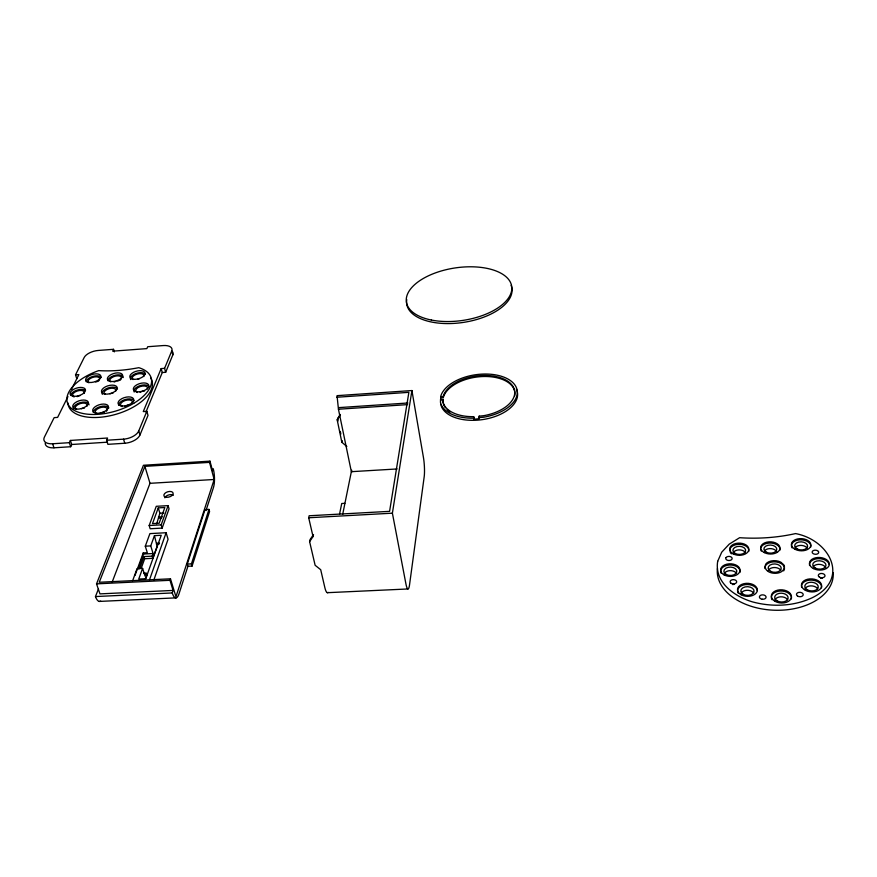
<?xml version="1.0" encoding="UTF-8"?>
<svg xmlns="http://www.w3.org/2000/svg" width="877" height="877" viewBox="0 0 877 877"><rect width="100%" height="100%" fill="white"/><g stroke="black" fill="none" stroke-linecap="round" stroke-linejoin="round"><path stroke-width="1.32" d="M440.55 399.561L440.462 402.236A38.818 21.618 -8.1 0 0 473.602 418.176L473.953 416.652A36.231 20.171 -8.1 0 1 443.006 401.798L443.082 399.397L440.55 399.561L440.714 400.625L440.66 396.557A38.818 21.618 -8.1 0 1 480.925 374.172A38.818 21.618 -8.1 0 1 517.309 391.526A38.818 21.618 -8.1 0 1 483.896 417.189L479.061 417.649L479.215 418.724L473.964 419.239L473.81 418.165M479.061 417.649L479.193 416.137L483.534 415.72A36.231 20.171 -8.1 0 0 514.722 391.767A36.231 20.171 -8.1 0 0 480.728 375.575A36.231 20.171 -8.1 0 0 443.181 396.503L440.638 396.667M473.964 419.239L474.106 417.726M411.916 390.55L423.438 457.443A13.889 2.083 86.5 0 1 424.194 476.748L409.504 585.08A15.369 2.499 87.3 0 1 405.908 583.83L392.392 513.177L411.916 390.55L337.042 395.659L338.445 409.23L351.348 471.683L342.688 514.361M339.574 514.01L341.734 503.508L344.825 503.343M346.832 446.481L341.855 442.304L342.216 440.671M309.603 541.613L313.045 536.571L313.495 534.564L310.052 539.596L309.603 541.613L315.128 565.27L320.708 569.721L324.852 587.623A15.238 3.278 87.7 0 0 328.162 592.37M341.855 442.304L337.185 419.864L340.068 414.404M313.045 536.571L308.693 517.759L309.153 515.764L389.585 511.346L408.868 392.337L336.669 397.259M187.919 566.279L192.085 566.071L209.57 511.565L208.978 509.416L204.999 509.647L187.272 564.086L187.919 566.279L178.919 594.047A14.953 4.703 88.5 0 1 172.243 592.951L95.472 596.557L98.465 588.916M192.085 566.071L191.438 563.878L208.978 509.416M206.007 510.513L213.44 487.623A13.539 3.936 87 0 0 213.243 468.767L212.574 470.806L209.954 461.149L143.444 465.259L96.536 583.863L99.967 593.882L173.076 590.429L169.974 580.3L170.478 578.809L99.244 582.262L144.891 466.356L209.548 462.365L209.954 461.149M209.548 462.365L214.185 479.489L175.948 596.733L170.478 578.809M172.243 592.951L173.076 590.429M153.848 580.015L168.066 539.256L166.115 532.734L149.912 533.611L145.286 546.185L147.325 552.718L143.247 552.927L135.003 575.455M149.529 579.752L166.115 532.734M145.418 579.16L146.766 575.367L146.075 573.185L143.707 573.306M141.142 568.471L144.672 558.737L152.839 558.32L157.115 546.316L154.451 535.639L161.225 535.277L145.746 578.721L138.73 579.061L142.6 568.384L137.042 568.658L132.668 580.64M146.075 573.185L145.045 576.068L142.6 568.384M152.839 558.32L152.16 556.15L153.102 553.519L150.734 545.9L154.451 535.639M162.157 528.097L169.042 508.846L168.088 505.634L156.27 506.303L149.167 525.52L150.164 528.754L162.157 528.097L161.182 524.863L168.088 505.634M139.564 568.734L143.992 556.577L152.16 556.15M156.72 523.821L159.866 513.22L158.266 507.882L164.843 507.509L159.143 523.24L152.488 523.602L158.266 507.882M138.095 569.041L143.587 554.012L143.247 552.927M112.092 582.251L150 483.315L144.891 466.356M45.231 443.038A12.815 6.588 -18 0 0 53.979 447.807L70.675 446.733L69.327 442.677L70.39 440.44L107.575 438.018L106.588 440.254L107.882 444.332L124.786 443.247A12.804 6.764 -16.7 0 0 139.958 435.003L148.016 415.38L146.832 411.335L143.269 411.576L161.16 368.592L164.58 368.34L171.739 350.997A11.785 5.788 -14.9 0 0 163.21 345.56L147.698 346.733L146.876 348.607L112.662 351.173L113.55 349.309L98.213 350.46A11.774 5.668 -16.1 0 0 84.159 357.542L75.532 374.83L76.77 378.721M145.988 411.927L162.267 372.539L165.676 372.286L172.813 354.9A11.763 5.81 -14.9 0 0 172.078 351.238M139.958 435.003L138.741 430.925L146.832 411.335M70.675 446.733L71.728 444.496L70.39 440.44M67.946 396.601L57.619 417.397L54.144 417.638L44.398 437.13A12.837 6.577 -18 0 0 52.609 443.762L53.979 447.807M71.585 389.267L78.875 374.578L75.532 374.83M337.185 419.864L340.342 415.051M440.813 397.73L443.345 397.555A36.209 20.193 -8.1 0 1 483.523 376.507A36.209 20.193 -8.1 0 1 514.678 395.856M338.807 407.619L407.904 402.992M338.445 409.23L407.641 404.615M52.609 443.762L69.327 442.677M106.588 440.254L123.525 439.158A12.826 6.742 -16.6 0 0 138.741 430.925M71.728 444.496L107.531 442.172M150 483.315L214.185 479.489M351.348 471.683L397.138 468.954M159.866 513.22L163.802 513.001M158.452 517.123L162.398 516.904M158.77 518.186L161.401 518.044M149.167 525.52L161.182 524.863M308.693 517.759L392.392 513.177M156.775 543.236L159.482 543.093M156.457 544.157L159.154 544.014M145.286 546.185L150.734 545.9M143.587 554.012L153.102 553.519M187.272 564.086L191.438 563.878M96.536 583.863L169.974 580.3M99.298 601.425L176.244 597.851M327.329 592.688L407.882 588.971M143.992 556.577L144.672 558.737M123.525 439.158L124.786 443.247M113.55 349.309L114.317 351.885M161.16 368.592L162.267 372.539M164.58 368.34L165.676 372.286M171.739 350.997L172.813 354.9M337.557 418.252L338.105 420.894M340.298 431.44L340.846 434.082M443.181 396.503L443.345 397.555M443.082 399.397L443.181 402.861A36.209 20.193 -8.1 0 0 445.45 407.805M479.193 416.137L479.346 417.211M833.216 572.56A58.035 37.371 2.4 0 1 774.303 610.228A58.035 37.371 2.4 0 1 717.452 568.471M733.117 553.19A6.369 4.067 0.9 0 1 738.807 549.901A6.369 4.067 0.9 0 1 745.351 552.598M764.525 550.909A6.424 4.078 1.9 0 1 771.387 548.673A6.424 4.078 1.9 0 1 776.781 552.357M768.274 570.927A6.534 4.21 2.4 0 1 774.018 567.529A6.534 4.21 2.4 0 1 780.804 570.346M724.106 574.051A6.457 4.21 1 0 1 729.916 570.664A6.457 4.21 1 0 1 736.537 573.47M741.043 593.784A6.599 4.352 1.9 0 1 746.919 590.298A6.599 4.352 1.9 0 1 753.727 593.225M774.819 600.361A6.709 4.418 3.2 0 1 780.683 596.82A6.709 4.418 3.2 0 1 787.667 599.802M804.867 589.377A6.72 4.352 3.9 0 1 810.655 585.88A6.72 4.352 3.9 0 1 817.704 588.807M813.231 566.728A6.621 4.21 3.7 0 1 820.181 564.437A6.621 4.21 3.7 0 1 825.882 568.263M795.187 547.708A6.468 4.067 2.8 0 1 801.183 545.406A6.468 4.067 2.8 0 1 807.114 548.114M820.62 578.371A3.344 2.138 4 0 1 822.341 578.392M732.438 584.553A3.267 2.149 1.3 0 1 734.115 584.477M731.44 553.825A9.57 6.095 0.9 0 1 730.289 552.4M729.763 550.844A9.57 6.095 0.9 0 1 739.684 544.321A9.57 6.095 0.9 0 1 748.728 551.501M761.335 551.118A9.658 6.106 1.8 0 1 760.754 549.561M760.83 547.972A9.658 6.106 1.8 0 1 771.848 543.115A9.658 6.106 1.8 0 1 779.894 550.219M764.93 568.57A9.822 6.303 2.3 0 1 776.2 561.949A9.822 6.303 2.3 0 1 783.698 570.883M721.212 573.328A9.713 6.303 0.9 0 1 729.532 565.007A9.713 6.303 0.9 0 1 739.925 572.462M738.149 593.115A9.921 6.523 1.8 0 1 745.253 584.652A9.921 6.523 1.8 0 1 757.333 590.572M772.023 599.715A10.085 6.61 3.1 0 1 780.289 591.01A10.085 6.61 3.1 0 1 791.383 598.881M801.545 587.02A10.096 6.512 3.8 0 1 811.576 580.092A10.096 6.512 3.8 0 1 821.541 587.842M809.526 565.402A9.943 6.303 3.6 0 1 818.066 558.671A9.943 6.303 3.6 0 1 829.214 564.481M792.117 547.906A9.724 6.095 2.7 0 1 799.956 539.826A9.724 6.095 2.7 0 1 810.776 546.996M100.702 601.096A14.821 5.405 89 0 1 95.472 596.557M351.688 470.182A13.78 2.741 86.7 0 1 351.765 471.958M164.898 497.807A4.791 2.719 -16.8 0 1 168.669 494.946A4.791 2.719 -16.8 0 1 173.372 495.286M114.174 382.043A6.051 3.026 -16.1 0 1 115.589 381.429M117.101 381.002A6.051 3.026 -16.1 0 1 118.614 380.782M104.758 394.299A6.139 3.08 -16.3 0 1 109.165 388.632A6.139 3.08 -16.3 0 1 115.687 391.197M124.962 406.259A6.216 3.201 -16.3 0 1 129.522 404.955M122.254 406.676A6.227 3.19 -16.2 0 1 124.896 400.625A6.227 3.19 -16.2 0 1 132.361 403.036M137.514 392.523A6.139 3.113 -15.7 0 1 140.035 386.636A6.139 3.113 -15.7 0 1 147.479 388.96M95.922 413.451A6.271 3.19 -16.8 0 1 101.261 407.367A6.271 3.19 -16.8 0 1 106.457 411.192M150.778 378.14A43.609 21.914 -16.4 0 1 116.652 414.087A43.609 21.914 -16.4 0 1 67.891 402.828M132.986 379.588A6.062 3.026 -15.6 0 1 137.207 374.051A6.062 3.026 -15.6 0 1 143.762 376.54M95.461 381.955A6.04 2.993 -16.5 0 1 96.974 381.736M77.143 396.645A6.128 3.059 -17 0 1 80.114 395.593M81.364 408.726A6.216 3.146 -17.1 0 1 84.466 408.057M109.932 393.817A6.128 3.091 -16.4 0 1 112.99 393.17M137.897 379.226A6.04 3.037 -15.7 0 1 139.41 378.798M140.079 392.227A6.128 3.124 -15.8 0 1 144.573 390.945M99.803 413.462A6.26 3.201 -16.8 0 1 104.385 412.146M75.926 409.318A6.238 3.135 -17.1 0 1 80.541 403.508A6.238 3.135 -17.1 0 1 87.009 406.172M110.513 381.813A6.062 3.015 -16.1 0 1 112.245 377.362A6.062 3.015 -16.1 0 1 120.116 376.233A6.062 3.015 -16.1 0 1 119.787 380.486M74.117 396.974A6.139 3.048 -16.9 0 1 76.99 391.098A6.139 3.048 -16.9 0 1 84.126 393.422M99.518 379.73A6.062 2.982 -16.5 0 1 97.983 381.44M88.741 382.767A6.062 2.982 -16.5 0 1 92.414 377.483A6.062 2.982 -16.5 0 1 99.737 378.886M86.231 381.758A7.871 3.881 -16.5 0 1 92.951 376.376A7.871 3.881 -16.5 0 1 101.25 377.527M107.97 380.804A7.882 3.914 -16.1 0 1 115.611 375.159A7.882 3.914 -16.1 0 1 123.262 377.548M130.673 379.577A7.871 3.936 -15.6 0 1 135.968 373.503A7.871 3.936 -15.6 0 1 145.407 374.336M134.203 392.041A7.992 4.045 -15.7 0 1 139.553 385.814A7.992 4.045 -15.7 0 1 149.134 386.691M118.636 405.13A8.101 4.144 -16.2 0 1 125.422 399.463A8.101 4.144 -16.2 0 1 134.082 400.712M93.324 412.354A8.145 4.155 -16.8 0 1 100.241 406.643A8.145 4.155 -16.8 0 1 108.847 407.926M73.591 409.285A8.101 4.078 -17.1 0 1 80.333 402.598A8.101 4.078 -17.1 0 1 89.048 404.889M70.686 395.472A7.992 3.957 -16.9 0 1 76.573 390.287A7.992 3.957 -16.9 0 1 85.168 390.342M102.324 394.321A8.112 4.067 -16.3 0 1 107.915 388.007A8.112 4.067 -16.3 0 1 117.518 388.895M511.116 285.343A53.19 26.562 -8.5 0 1 462.047 322.604A53.19 26.562 -8.5 0 1 406.764 299.66M516.312 389.037A38.785 21.64 -8 0 1 486.187 418.965A38.785 21.64 -8 0 1 440.802 404.352M450.044 412.026A36.209 20.193 -8.1 0 1 447.018 409.592M717.682 561.335C714.141 582.383 734.915 596.798 752.718 601.951C772.198 607.158 793.4 606.391 811.861 597.917C850.602 579.302 829.905 540.1 795.56 533.578A118.91 70.259 0 0 1 739.629 537.7L729.204 544.168L721.705 552.203L717.682 561.335M784.444 566.454C784.246 576.967 761.631 574.753 765.709 564.174A9.822 6.303 2.3 0 1 780.793 562.157L783.819 564.843L784.444 566.454M726.046 557.564L725.794 558.079A3.201 2.061 0.7 0 0 729.763 560.458A3.201 2.061 0.7 0 0 731.407 557.158A3.201 2.061 0.7 0 0 726.046 557.564M762.212 599.221L761.379 599.035A3.344 2.203 2.5 0 1 760.556 595.34A3.344 2.203 2.5 0 1 765.961 596.535A3.344 2.203 2.5 0 1 762.212 599.221M818.46 551.534L818.033 551.063A3.278 2.061 3.2 0 0 812.53 551.173A3.278 2.061 3.2 0 0 815.292 554.286A3.278 2.061 3.2 0 0 818.46 551.534M730.716 582.975L730.322 582.481A3.278 2.138 1.2 0 1 733.687 579.653A3.278 2.138 1.2 0 1 736.231 582.898A3.278 2.138 1.2 0 1 730.716 582.975M741.153 594.77A9.921 6.512 1.8 0 0 757.224 591.065A9.921 6.512 1.8 0 0 743.926 583.676A9.921 6.512 1.8 0 0 741.153 594.77M724.095 574.884A9.713 6.303 0.9 0 0 739.892 571.256A9.713 6.303 0.9 0 0 726.967 564.152A9.713 6.303 0.9 0 0 724.095 574.884M764.306 552.587A9.658 6.106 1.8 0 0 779.883 549.024A9.658 6.106 1.8 0 0 766.816 542.172A9.658 6.106 1.8 0 0 764.306 552.587M795.198 549.364A9.735 6.095 2.7 0 0 810.786 545.801A9.735 6.095 2.7 0 0 797.456 538.96A9.735 6.095 2.7 0 0 795.198 549.364M733.161 553.858A9.57 6.095 0.8 0 0 748.695 550.317A9.57 6.095 0.8 0 0 735.913 543.477A9.57 6.095 0.8 0 0 733.161 553.858M775.169 601.403A10.085 6.61 3.1 0 0 791.383 597.654A10.085 6.61 3.1 0 0 777.68 590.144A10.085 6.61 3.1 0 0 775.169 601.403M805.426 590.342A10.096 6.512 3.8 0 0 821.552 586.625A10.096 6.512 3.8 0 0 807.673 579.226A10.096 6.512 3.8 0 0 805.426 590.342M813.396 568.57A9.943 6.292 3.6 0 0 829.247 564.92A9.943 6.292 3.6 0 0 815.533 557.816A9.943 6.292 3.6 0 0 813.396 568.57M819.392 577.088A3.355 2.138 3.9 0 0 824.928 576.2A3.355 2.138 3.9 0 0 820.664 573.514A3.355 2.138 3.9 0 0 819.392 577.088M797.533 596.042A3.376 2.203 3.6 0 0 803.124 595.143A3.376 2.203 3.6 0 0 798.87 592.37A3.376 2.203 3.6 0 0 797.533 596.042M735.211 553.486A6.38 4.067 0.9 0 0 745.571 551.129A6.38 4.067 0.9 0 0 737.064 546.557A6.38 4.067 0.9 0 0 735.211 553.486M766.323 552.203A6.435 4.067 1.8 0 0 776.704 549.846A6.435 4.067 1.8 0 0 768.011 545.264A6.435 4.067 1.8 0 0 766.323 552.203M770.609 571.322A6.545 4.199 2.3 0 0 781.155 568.91A6.545 4.199 2.3 0 0 772.297 564.163A6.545 4.199 2.3 0 0 770.609 571.322M726.2 574.457A6.468 4.199 0.9 0 0 736.724 572.056A6.468 4.199 0.9 0 0 728.129 567.309A6.468 4.199 0.9 0 0 726.2 574.457M743.257 594.31A6.61 4.341 1.8 0 0 753.979 591.854A6.61 4.341 1.8 0 0 745.132 586.91A6.61 4.341 1.8 0 0 743.257 594.31M777.241 600.931A6.72 4.407 3.1 0 0 788.05 598.443A6.72 4.407 3.1 0 0 778.929 593.422A6.72 4.407 3.1 0 0 777.241 600.931M807.443 589.881A6.731 4.341 3.8 0 0 818.197 587.415A6.731 4.341 3.8 0 0 808.956 582.471A6.731 4.341 3.8 0 0 807.443 589.881M815.358 568.153A6.632 4.199 3.6 0 0 825.937 565.742A6.632 4.199 3.6 0 0 816.805 560.984A6.632 4.199 3.6 0 0 815.358 568.153M797.171 548.991A6.479 4.067 2.7 0 0 807.553 546.623A6.479 4.067 2.7 0 0 798.684 542.063A6.479 4.067 2.7 0 0 797.171 548.991M166.301 497.281A4.791 2.719 -16.8 0 0 173.142 493.356A4.791 2.719 -16.8 0 0 166.027 492.501A4.791 2.719 -16.8 0 0 166.301 497.281M133.721 403.31A43.664 21.859 -16.3 0 0 138.796 367.682A91.055 42.984 -14.9 0 1 98.717 370.609A43.664 21.859 -16.3 0 0 70.818 407.915A43.664 21.859 -16.3 0 0 133.721 403.31M89.377 382.471A7.882 3.87 -16.4 0 0 100.888 376.54A7.882 3.87 -16.4 0 0 89.476 375.531A7.882 3.87 -16.4 0 0 89.377 382.471M73.8 396.261A7.992 3.957 -16.9 0 0 85.507 390.199A7.992 3.957 -16.9 0 0 74.019 389.136A7.992 3.957 -16.9 0 0 73.8 396.261M111.226 381.517A7.882 3.903 -16.1 0 0 122.67 375.564A7.882 3.903 -16.1 0 0 111.16 374.556A7.882 3.903 -16.1 0 0 111.226 381.517M133.753 379.292A7.882 3.936 -15.6 0 0 145.133 373.339A7.882 3.936 -15.6 0 0 133.523 372.33A7.882 3.936 -15.6 0 0 133.753 379.292M137.338 391.8A7.992 4.045 -15.7 0 0 148.86 385.705A7.992 4.045 -15.7 0 0 137.075 384.652A7.992 4.045 -15.7 0 0 137.338 391.8M122.046 405.974A8.112 4.133 -16.2 0 0 133.764 399.748A8.112 4.133 -16.2 0 0 121.892 398.629A8.112 4.133 -16.2 0 0 122.046 405.974M96.613 413.242A8.156 4.144 -16.8 0 0 108.485 406.961A8.156 4.144 -16.8 0 0 96.656 405.821A8.156 4.144 -16.8 0 0 96.613 413.242M76.551 409.099A8.112 4.067 -17 0 0 88.413 402.894A8.112 4.067 -17 0 0 76.748 401.776A8.112 4.067 -17 0 0 76.551 409.099M105.393 394.113A8.112 4.067 -16.3 0 0 117.189 387.93A8.112 4.067 -16.3 0 0 105.372 386.856A8.112 4.067 -16.3 0 0 105.393 394.113M431.352 320.028A53.234 26.518 -8.5 0 0 511.806 289.07A53.234 26.518 -8.5 0 0 433.94 273.449A53.234 26.518 -8.5 0 0 431.352 320.028"/></g></svg>
